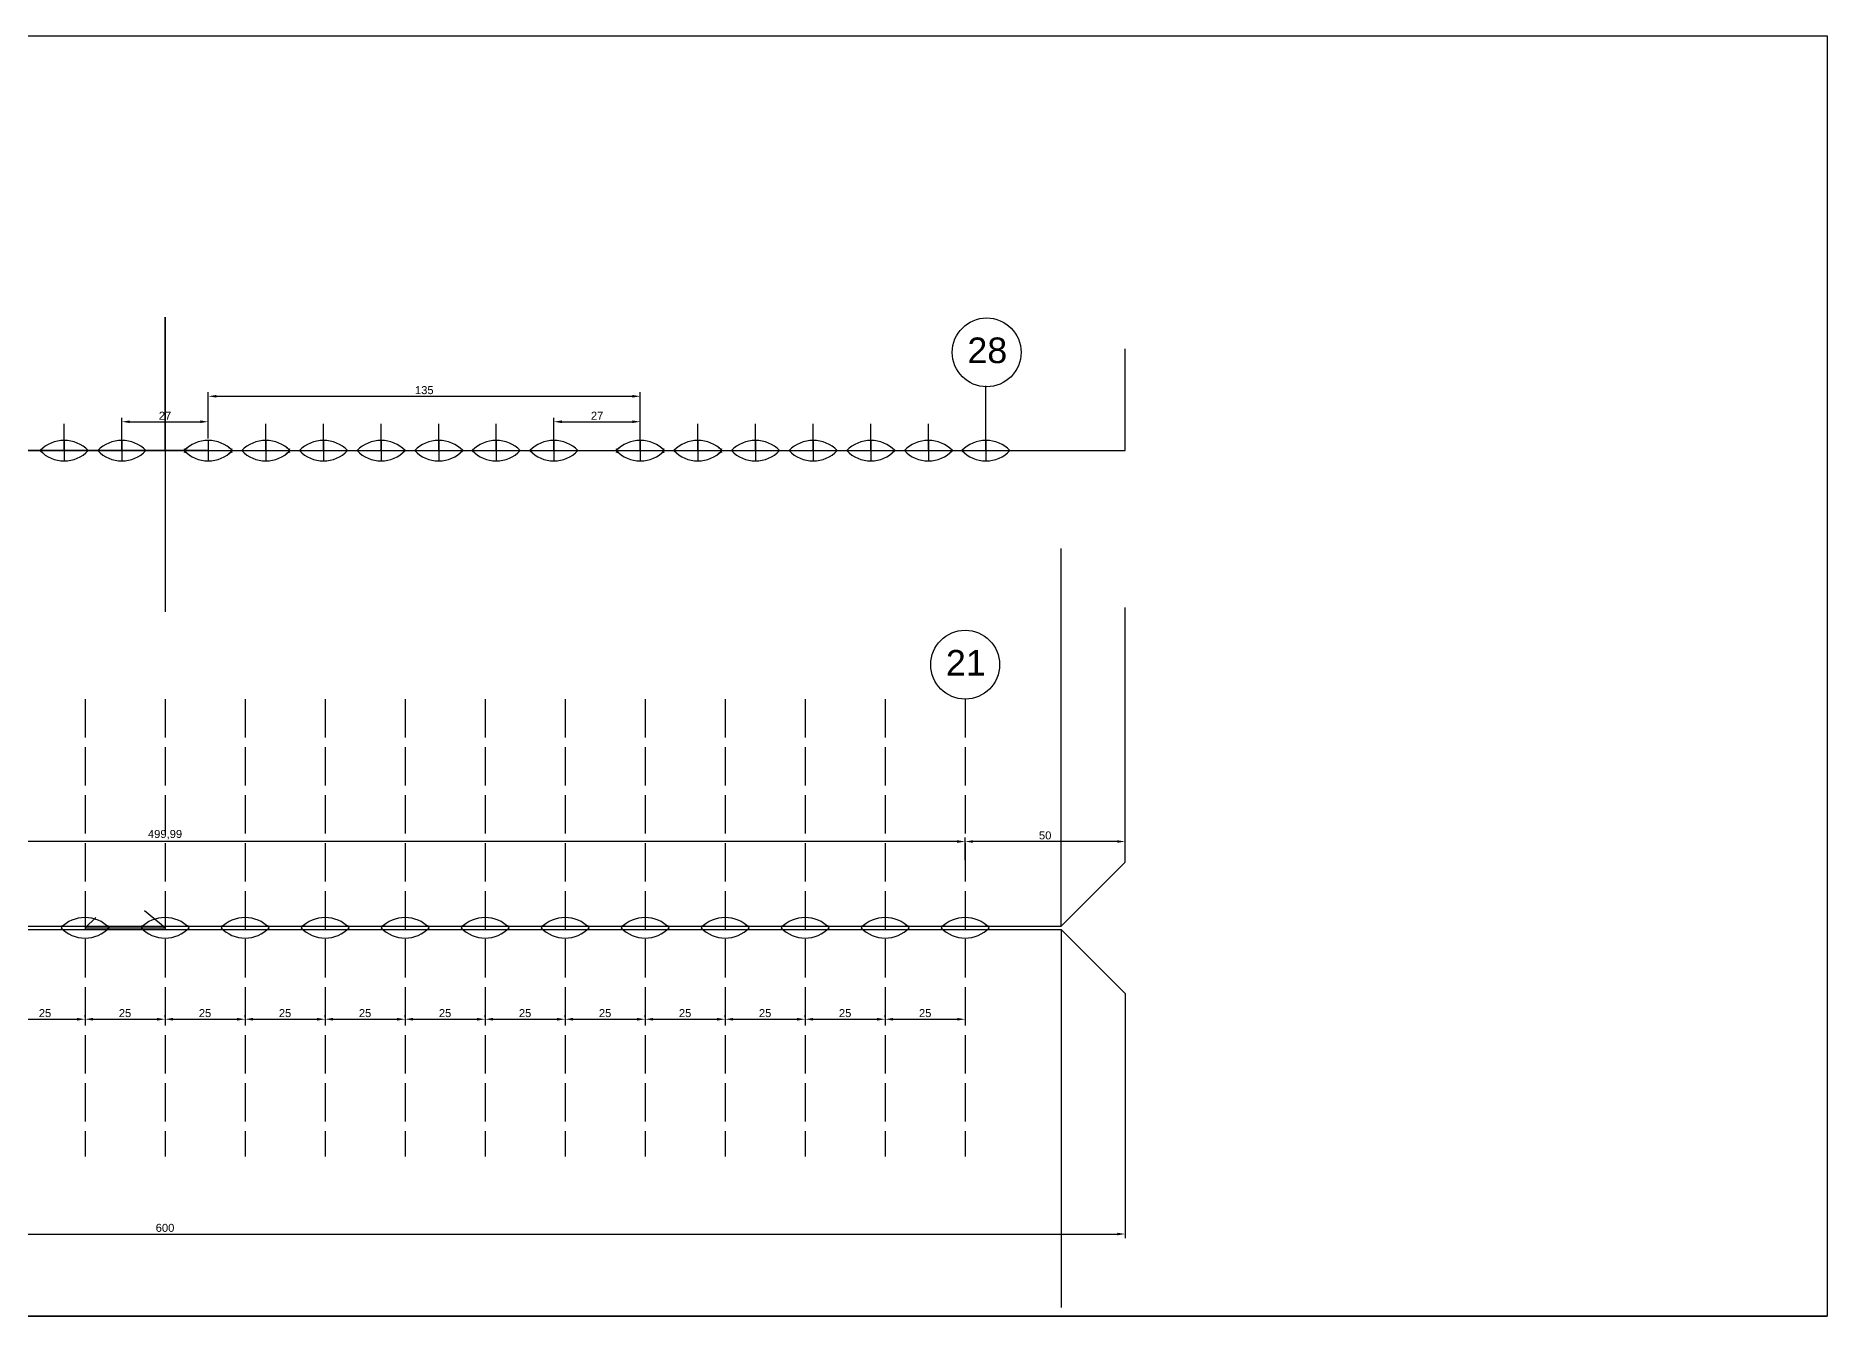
# Model space of a CAD drawing. Header units: millimetres. Extents: x 1526 to 31626, y -4643 to 9189.
# Drawn here: x 23520 to 24080, y -4243 to -3843 of the extents above; entities that cross this region are included whole.
import ezdxf

# ---------------------------------------------------------------- set-up
doc = ezdxf.new("R2010")
doc.units = ezdxf.units.MM
doc.linetypes.add('ACAD_ISO02W100', pattern=[15, 12, -3])
doc.styles.get("Standard").update_dxf_attribs({"font": 'arial.ttf'})
doc.dimstyles.new('ISO-25', dxfattribs={"dimtxt": 2.5, "dimasz": 2.5, "dimexe": 1.25, "dimexo": 0.625, "dimtad": 1, "dimtxsty": 'Standard', "dimcen": 2.5, "dimadec": 0, "dimazin": 0, "dimtfac": 1, "dimtmove": 0, "dimatfit": 3, "dimfxl": 1, "dimarcsym": 0})

# ---------------------------------------------------------------- blocks, each defined once
blk = doc.blocks.new('*D2161')
at = {"color": 0, "lineweight": -2, "transparency": 16777216}
for p, q in [((23260.72, -4143.19), (23260.72, -4218.99)), ((23860.72, -4152.69), (23860.72, -4218.99)), ((23263.22, -4217.74), (23858.22, -4217.74))]:
    blk.add_line(p, q, dxfattribs=at)
at = {"color": 0, "transparency": 16777216}
for points in [[(23263.22, -4217.32), (23263.22, -4218.15), (23260.72, -4217.74)], [(23858.22, -4217.32), (23858.22, -4218.15), (23860.72, -4217.74)]]:
    blk.add_solid(points, dxfattribs=at)
at = {"layer": 'Defpoints', "color": 0, "transparency": 16777216}
for p in [(23260.72, -4142.56), (23860.72, -4152.07), (23860.72, -4217.74)]:
    blk.add_point(p, dxfattribs=at)
at = {"color": 0, "transparency": 16777216, "insert": (23560.72, -4215.83), "char_height": 2.5, "attachment_point": 5}
blk.add_mtext('600', dxfattribs=at)
blk = doc.blocks.new('*D2166')
at = {"color": 0, "lineweight": -2, "transparency": 16777216}
for p, q in [((23810.71, -4100.94), (23810.71, -4093.87)), ((23858.22, -4095.12), (23813.21, -4095.12)), ((23860.72, -4100.94), (23860.72, -4093.87))]:
    blk.add_line(p, q, dxfattribs=at)
at = {"color": 0, "transparency": 16777216}
for points in [[(23813.21, -4094.7), (23813.21, -4095.54), (23810.71, -4095.12)], [(23858.22, -4094.7), (23858.22, -4095.54), (23860.72, -4095.12)]]:
    blk.add_solid(points, dxfattribs=at)
at = {"layer": 'Defpoints', "color": 0, "transparency": 16777216}
for p in [(23810.71, -4095.12), (23810.71, -4101.56), (23860.72, -4101.56)]:
    blk.add_point(p, dxfattribs=at)
at = {"color": 0, "transparency": 16777216, "insert": (23835.71, -4093.22), "char_height": 2.5, "attachment_point": 5}
blk.add_mtext('50', dxfattribs=at)
blk = doc.blocks.new('*D2017')
at = {"color": 0, "lineweight": -2, "transparency": 16777216}
for p, q in [((23310.72, -4150.02), (23310.72, -4093.87)), ((23808.21, -4095.12), (23313.22, -4095.12)), ((23810.71, -4100.94), (23810.71, -4093.87))]:
    blk.add_line(p, q, dxfattribs=at)
at = {"color": 0, "transparency": 16777216}
for points in [[(23313.22, -4094.7), (23313.22, -4095.54), (23310.72, -4095.12)], [(23808.21, -4094.7), (23808.21, -4095.54), (23810.71, -4095.12)]]:
    blk.add_solid(points, dxfattribs=at)
at = {"layer": 'Defpoints', "color": 0, "transparency": 16777216}
for p in [(23310.72, -4095.12), (23810.71, -4101.56), (23310.72, -4150.64)]:
    blk.add_point(p, dxfattribs=at)
at = {"color": 0, "transparency": 16777216, "insert": (23560.72, -4092.99), "char_height": 2.5, "attachment_point": 5}
blk.add_mtext('499,99', dxfattribs=at)
blk = doc.blocks.new('*D2026')
at = {"color": 0, "lineweight": -2, "transparency": 16777216}
for p, q in [((23510.72, -4150.02), (23510.72, -4149.39)), ((23513.22, -4150.64), (23533.22, -4150.64)), ((23535.72, -4150.02), (23535.72, -4149.39))]:
    blk.add_line(p, q, dxfattribs=at)
at = {"color": 0, "transparency": 16777216}
for points in [[(23513.22, -4150.22), (23513.22, -4151.06), (23510.72, -4150.64)], [(23533.22, -4150.22), (23533.22, -4151.06), (23535.72, -4150.64)]]:
    blk.add_solid(points, dxfattribs=at)
at = {"layer": 'Defpoints', "color": 0, "transparency": 16777216}
for p in [(23510.72, -4150.64), (23535.72, -4150.64), (23535.72, -4150.64)]:
    blk.add_point(p, dxfattribs=at)
at = {"color": 0, "transparency": 16777216, "insert": (23523.22, -4148.74), "char_height": 2.5, "attachment_point": 5}
blk.add_mtext('25', dxfattribs=at)
blk = doc.blocks.new('*D2027')
at = {"color": 0, "lineweight": -2, "transparency": 16777216}
for p, q in [((23535.72, -4150.02), (23535.72, -4149.39)), ((23538.22, -4150.64), (23558.22, -4150.64)), ((23560.72, -4150.02), (23560.72, -4149.39))]:
    blk.add_line(p, q, dxfattribs=at)
at = {"color": 0, "transparency": 16777216}
for points in [[(23538.22, -4150.22), (23538.22, -4151.06), (23535.72, -4150.64)], [(23558.22, -4150.22), (23558.22, -4151.06), (23560.72, -4150.64)]]:
    blk.add_solid(points, dxfattribs=at)
at = {"layer": 'Defpoints', "color": 0, "transparency": 16777216}
for p in [(23535.72, -4150.64), (23560.72, -4150.64), (23560.72, -4150.64)]:
    blk.add_point(p, dxfattribs=at)
at = {"color": 0, "transparency": 16777216, "insert": (23548.22, -4148.74), "char_height": 2.5, "attachment_point": 5}
blk.add_mtext('25', dxfattribs=at)
blk = doc.blocks.new('*D2028')
at = {"color": 0, "lineweight": -2, "transparency": 16777216}
for p, q in [((23560.72, -4150.02), (23560.72, -4149.39)), ((23563.22, -4150.64), (23583.22, -4150.64)), ((23585.72, -4150.02), (23585.72, -4149.39))]:
    blk.add_line(p, q, dxfattribs=at)
at = {"color": 0, "transparency": 16777216}
for points in [[(23563.22, -4150.22), (23563.22, -4151.06), (23560.72, -4150.64)], [(23583.22, -4150.22), (23583.22, -4151.06), (23585.72, -4150.64)]]:
    blk.add_solid(points, dxfattribs=at)
at = {"layer": 'Defpoints', "color": 0, "transparency": 16777216}
for p in [(23560.72, -4150.64), (23585.72, -4150.64), (23585.72, -4150.64)]:
    blk.add_point(p, dxfattribs=at)
at = {"color": 0, "transparency": 16777216, "insert": (23573.22, -4148.74), "char_height": 2.5, "attachment_point": 5}
blk.add_mtext('25', dxfattribs=at)
blk = doc.blocks.new('*D2029')
at = {"color": 0, "lineweight": -2, "transparency": 16777216}
for p, q in [((23585.72, -4150.02), (23585.72, -4149.39)), ((23588.22, -4150.64), (23608.22, -4150.64)), ((23610.72, -4150.02), (23610.72, -4149.39))]:
    blk.add_line(p, q, dxfattribs=at)
at = {"color": 0, "transparency": 16777216}
for points in [[(23588.22, -4150.22), (23588.22, -4151.06), (23585.72, -4150.64)], [(23608.22, -4150.22), (23608.22, -4151.06), (23610.72, -4150.64)]]:
    blk.add_solid(points, dxfattribs=at)
at = {"layer": 'Defpoints', "color": 0, "transparency": 16777216}
for p in [(23585.72, -4150.64), (23610.72, -4150.64), (23610.72, -4150.64)]:
    blk.add_point(p, dxfattribs=at)
at = {"color": 0, "transparency": 16777216, "insert": (23598.22, -4148.74), "char_height": 2.5, "attachment_point": 5}
blk.add_mtext('25', dxfattribs=at)
blk = doc.blocks.new('*D2030')
at = {"color": 0, "lineweight": -2, "transparency": 16777216}
for p, q in [((23610.72, -4150.02), (23610.72, -4149.39)), ((23613.22, -4150.64), (23633.22, -4150.64)), ((23635.72, -4150.02), (23635.72, -4149.39))]:
    blk.add_line(p, q, dxfattribs=at)
at = {"color": 0, "transparency": 16777216}
for points in [[(23613.22, -4150.22), (23613.22, -4151.06), (23610.72, -4150.64)], [(23633.22, -4150.22), (23633.22, -4151.06), (23635.72, -4150.64)]]:
    blk.add_solid(points, dxfattribs=at)
at = {"layer": 'Defpoints', "color": 0, "transparency": 16777216}
for p in [(23610.72, -4150.64), (23635.72, -4150.64), (23635.72, -4150.64)]:
    blk.add_point(p, dxfattribs=at)
at = {"color": 0, "transparency": 16777216, "insert": (23623.22, -4148.74), "char_height": 2.5, "attachment_point": 5}
blk.add_mtext('25', dxfattribs=at)
blk = doc.blocks.new('*D2031')
at = {"color": 0, "lineweight": -2, "transparency": 16777216}
for p, q in [((23635.72, -4150.02), (23635.72, -4149.39)), ((23638.22, -4150.64), (23658.22, -4150.64)), ((23660.72, -4150.02), (23660.72, -4149.39))]:
    blk.add_line(p, q, dxfattribs=at)
at = {"color": 0, "transparency": 16777216}
for points in [[(23638.22, -4150.22), (23638.22, -4151.06), (23635.72, -4150.64)], [(23658.22, -4150.22), (23658.22, -4151.06), (23660.72, -4150.64)]]:
    blk.add_solid(points, dxfattribs=at)
at = {"layer": 'Defpoints', "color": 0, "transparency": 16777216}
for p in [(23635.72, -4150.64), (23660.72, -4150.64), (23660.72, -4150.64)]:
    blk.add_point(p, dxfattribs=at)
at = {"color": 0, "transparency": 16777216, "insert": (23648.22, -4148.74), "char_height": 2.5, "attachment_point": 5}
blk.add_mtext('25', dxfattribs=at)
blk = doc.blocks.new('*D2032')
at = {"color": 0, "lineweight": -2, "transparency": 16777216}
for p, q in [((23660.72, -4150.02), (23660.72, -4149.39)), ((23663.22, -4150.64), (23683.22, -4150.64)), ((23685.72, -4150.02), (23685.72, -4149.39))]:
    blk.add_line(p, q, dxfattribs=at)
at = {"color": 0, "transparency": 16777216}
for points in [[(23663.22, -4150.22), (23663.22, -4151.06), (23660.72, -4150.64)], [(23683.22, -4150.22), (23683.22, -4151.06), (23685.72, -4150.64)]]:
    blk.add_solid(points, dxfattribs=at)
at = {"layer": 'Defpoints', "color": 0, "transparency": 16777216}
for p in [(23660.72, -4150.64), (23685.72, -4150.64), (23685.72, -4150.64)]:
    blk.add_point(p, dxfattribs=at)
at = {"color": 0, "transparency": 16777216, "insert": (23673.22, -4148.74), "char_height": 2.5, "attachment_point": 5}
blk.add_mtext('25', dxfattribs=at)
blk = doc.blocks.new('*D2033')
at = {"color": 0, "lineweight": -2, "transparency": 16777216}
for p, q in [((23685.72, -4150.02), (23685.72, -4149.39)), ((23688.22, -4150.64), (23708.22, -4150.64)), ((23710.72, -4150.02), (23710.72, -4149.39))]:
    blk.add_line(p, q, dxfattribs=at)
at = {"color": 0, "transparency": 16777216}
for points in [[(23688.22, -4150.22), (23688.22, -4151.06), (23685.72, -4150.64)], [(23708.22, -4150.22), (23708.22, -4151.06), (23710.72, -4150.64)]]:
    blk.add_solid(points, dxfattribs=at)
at = {"layer": 'Defpoints', "color": 0, "transparency": 16777216}
for p in [(23685.72, -4150.64), (23710.72, -4150.64), (23710.72, -4150.64)]:
    blk.add_point(p, dxfattribs=at)
at = {"color": 0, "transparency": 16777216, "insert": (23698.22, -4148.74), "char_height": 2.5, "attachment_point": 5}
blk.add_mtext('25', dxfattribs=at)
blk = doc.blocks.new('*D2034')
at = {"color": 0, "lineweight": -2, "transparency": 16777216}
for p, q in [((23710.72, -4150.02), (23710.72, -4149.39)), ((23713.22, -4150.64), (23733.22, -4150.64)), ((23735.72, -4150.02), (23735.72, -4149.39))]:
    blk.add_line(p, q, dxfattribs=at)
at = {"color": 0, "transparency": 16777216}
for points in [[(23713.22, -4150.22), (23713.22, -4151.06), (23710.72, -4150.64)], [(23733.22, -4150.22), (23733.22, -4151.06), (23735.72, -4150.64)]]:
    blk.add_solid(points, dxfattribs=at)
at = {"layer": 'Defpoints', "color": 0, "transparency": 16777216}
for p in [(23710.72, -4150.64), (23735.72, -4150.64), (23735.72, -4150.64)]:
    blk.add_point(p, dxfattribs=at)
at = {"color": 0, "transparency": 16777216, "insert": (23723.22, -4148.74), "char_height": 2.5, "attachment_point": 5}
blk.add_mtext('25', dxfattribs=at)
blk = doc.blocks.new('*D2035')
at = {"color": 0, "lineweight": -2, "transparency": 16777216}
for p, q in [((23735.72, -4150.02), (23735.72, -4149.39)), ((23738.22, -4150.64), (23758.22, -4150.64)), ((23760.72, -4151.1), (23760.72, -4151.89))]:
    blk.add_line(p, q, dxfattribs=at)
at = {"color": 0, "transparency": 16777216}
for points in [[(23738.22, -4150.22), (23738.22, -4151.06), (23735.72, -4150.64)], [(23758.22, -4150.22), (23758.22, -4151.06), (23760.72, -4150.64)]]:
    blk.add_solid(points, dxfattribs=at)
at = {"layer": 'Defpoints', "color": 0, "transparency": 16777216}
for p in [(23735.72, -4150.64), (23760.72, -4150.47), (23760.72, -4150.64)]:
    blk.add_point(p, dxfattribs=at)
at = {"color": 0, "transparency": 16777216, "insert": (23748.22, -4148.74), "char_height": 2.5, "attachment_point": 5}
blk.add_mtext('25', dxfattribs=at)
blk = doc.blocks.new('*D2036')
at = {"color": 0, "lineweight": -2, "transparency": 16777216}
for p, q in [((23760.72, -4150.02), (23760.72, -4149.39)), ((23763.22, -4150.64), (23783.22, -4150.64)), ((23785.72, -4151.1), (23785.72, -4151.89))]:
    blk.add_line(p, q, dxfattribs=at)
at = {"color": 0, "transparency": 16777216}
for points in [[(23763.22, -4150.22), (23763.22, -4151.06), (23760.72, -4150.64)], [(23783.22, -4150.22), (23783.22, -4151.06), (23785.72, -4150.64)]]:
    blk.add_solid(points, dxfattribs=at)
at = {"layer": 'Defpoints', "color": 0, "transparency": 16777216}
for p in [(23760.72, -4150.64), (23785.72, -4150.47), (23785.72, -4150.64)]:
    blk.add_point(p, dxfattribs=at)
at = {"color": 0, "transparency": 16777216, "insert": (23773.22, -4148.74), "char_height": 2.5, "attachment_point": 5}
blk.add_mtext('25', dxfattribs=at)
blk = doc.blocks.new('*D2037')
at = {"color": 0, "lineweight": -2, "transparency": 16777216}
for p, q in [((23785.72, -4150.02), (23785.72, -4149.39)), ((23788.22, -4150.64), (23808.22, -4150.64)), ((23810.72, -4151.1), (23810.72, -4151.89))]:
    blk.add_line(p, q, dxfattribs=at)
at = {"color": 0, "transparency": 16777216}
for points in [[(23788.22, -4150.22), (23788.22, -4151.06), (23785.72, -4150.64)], [(23808.22, -4150.22), (23808.22, -4151.06), (23810.72, -4150.64)]]:
    blk.add_solid(points, dxfattribs=at)
at = {"layer": 'Defpoints', "color": 0, "transparency": 16777216}
for p in [(23785.72, -4150.64), (23810.72, -4150.47), (23810.72, -4150.64)]:
    blk.add_point(p, dxfattribs=at)
at = {"color": 0, "transparency": 16777216, "insert": (23798.22, -4148.74), "char_height": 2.5, "attachment_point": 5}
blk.add_mtext('25', dxfattribs=at)
blk = doc.blocks.new('*D2223')
at = {"color": 0, "lineweight": -2, "transparency": 16777216}
for p, q in [((23547.22, -3969.18), (23547.22, -3962.72)), ((23549.72, -3963.97), (23571.72, -3963.97)), ((23574.22, -3969.18), (23574.22, -3962.72))]:
    blk.add_line(p, q, dxfattribs=at)
at = {"color": 0, "transparency": 16777216}
for points in [[(23549.72, -3963.55), (23549.72, -3964.39), (23547.22, -3963.97)], [(23571.72, -3963.55), (23571.72, -3964.39), (23574.22, -3963.97)]]:
    blk.add_solid(points, dxfattribs=at)
at = {"layer": 'Defpoints', "color": 0, "transparency": 16777216}
for p in [(23574.22, -3963.97), (23547.22, -3969.8), (23574.22, -3969.8)]:
    blk.add_point(p, dxfattribs=at)
at = {"color": 0, "transparency": 16777216, "insert": (23560.72, -3962.09), "char_height": 2.5, "attachment_point": 5}
blk.add_mtext('27', dxfattribs=at)
blk = doc.blocks.new('*D2224')
at = {"color": 0, "lineweight": -2, "transparency": 16777216}
for p, q in [((23574.22, -3969.18), (23574.22, -3954.77)), ((23576.72, -3956.02), (23706.72, -3956.02)), ((23709.22, -3963.97), (23709.22, -3954.77))]:
    blk.add_line(p, q, dxfattribs=at)
at = {"color": 0, "transparency": 16777216}
for points in [[(23576.72, -3955.6), (23576.72, -3956.43), (23574.22, -3956.02)], [(23706.72, -3955.6), (23706.72, -3956.43), (23709.22, -3956.02)]]:
    blk.add_solid(points, dxfattribs=at)
at = {"layer": 'Defpoints', "color": 0, "transparency": 16777216}
for p in [(23709.22, -3956.02), (23709.22, -3964.6), (23574.22, -3969.8)]:
    blk.add_point(p, dxfattribs=at)
at = {"color": 0, "transparency": 16777216, "insert": (23641.72, -3954.11), "char_height": 2.5, "attachment_point": 5}
blk.add_mtext('135', dxfattribs=at)
blk = doc.blocks.new('*D2225')
at = {"color": 0, "lineweight": -2, "transparency": 16777216}
for p, q in [((23682.22, -3969.18), (23682.22, -3962.72)), ((23684.72, -3963.97), (23706.72, -3963.97)), ((23709.22, -3969.18), (23709.22, -3962.72))]:
    blk.add_line(p, q, dxfattribs=at)
at = {"color": 0, "transparency": 16777216}
for points in [[(23684.72, -3963.55), (23684.72, -3964.39), (23682.22, -3963.97)], [(23706.72, -3963.55), (23706.72, -3964.39), (23709.22, -3963.97)]]:
    blk.add_solid(points, dxfattribs=at)
at = {"layer": 'Defpoints', "color": 0, "transparency": 16777216}
for p in [(23709.22, -3963.97), (23682.22, -3969.8), (23709.22, -3969.8)]:
    blk.add_point(p, dxfattribs=at)
at = {"color": 0, "transparency": 16777216, "insert": (23695.72, -3962.09), "char_height": 2.5, "attachment_point": 5}
blk.add_mtext('27', dxfattribs=at)

msp = doc.modelspace()

# ---------------------------------------------------------------- linework, layer by layer
for p, q in [((23560.72039, -3973.00094), (23560.72039, -3931.31052)), ((23560.72039, -3931.31052), (23560.72039, -4023.39007)), ((23860.72039, -3973.00094), (23860.72039, -3941.15011)), ((23817.22039, -3964.59542), (23817.22039, -3952.79776)), ((23529.22039, -3973.00094), (23529.22039, -3964.59542)), ((23547.22039, -3973.00094), (23547.22039, -3964.59542)), ((23592.22039, -3973.00094), (23592.22039, -3964.59542)), ((23610.22039, -3973.00094), (23610.22039, -3964.59542)), ((23628.22039, -3973.00094), (23628.22039, -3964.59542)), ((23646.22039, -3973.00094), (23646.22039, -3964.59542)), ((23664.22039, -3973.00094), (23664.22039, -3964.59542)), ((23682.22039, -3973.00094), (23682.22039, -3964.59542)), ((23709.22039, -3973.00094), (23709.22039, -3964.59542)), ((23727.22039, -3973.00094), (23727.22039, -3964.59542)), ((23745.22039, -3973.00094), (23745.22039, -3964.59542)), ((23763.22039, -3973.00094), (23763.22039, -3964.59542)), ((23781.22039, -3973.00094), (23781.22039, -3964.59542)), ((23799.22039, -3973.00094), (23799.22039, -3964.59542)), ((23817.22039, -3973.00094), (23817.22039, -3964.59542)), ((23560.72039, -3973.00094), (23260.72039, -3973.00094)), ((23439.22039, -3973.00094), (23574.22039, -3973.00094)), ((23529.22039, -3969.80094), (23529.22039, -3976.20094)), ((23529.22039, -3969.80094), (23529.22039, -3976.20094)), ((23547.22039, -3969.80094), (23547.22039, -3976.20094)), ((23547.22039, -3969.80094), (23547.22039, -3976.20094)), ((23574.22039, -3973.00094), (23560.72039, -3973.00094)), ((23560.72039, -3973.00094), (23860.72039, -3973.00094)), ((23574.22039, -3969.80094), (23574.22039, -3976.20094)), ((23574.22039, -3973.00094), (23709.22039, -3973.00094)), ((23574.22039, -3973.00094), (23592.22039, -3973.00094)), ((23592.22039, -3969.80094), (23592.22039, -3976.20094)), ((23592.22039, -3969.80094), (23592.22039, -3976.20094)), ((23592.22039, -3973.00094), (23610.22039, -3973.00094)), ((23610.22039, -3969.80094), (23610.22039, -3976.20094)), ((23610.22039, -3969.80094), (23610.22039, -3976.20094)), ((23628.22039, -3969.80094), (23628.22039, -3976.20094)), ((23628.22039, -3969.80094), (23628.22039, -3976.20094)), ((23646.22039, -3969.80094), (23646.22039, -3976.20094)), ((23646.22039, -3969.80094), (23646.22039, -3976.20094)), ((23664.22039, -3969.80094), (23664.22039, -3976.20094)), ((23664.22039, -3969.80094), (23664.22039, -3976.20094)), ((23682.22039, -3969.80094), (23682.22039, -3976.20094)), ((23682.22039, -3969.80094), (23682.22039, -3976.20094)), ((23709.22039, -3969.80094), (23709.22039, -3976.20094)), ((23709.22039, -3969.80094), (23709.22039, -3976.20094)), ((23709.22039, -3969.80094), (23709.22039, -3976.20094)), ((23709.22039, -3973.00094), (23844.22039, -3973.00094)), ((23709.22039, -3973.00094), (23727.22039, -3973.00094)), ((23727.22039, -3969.80094), (23727.22039, -3976.20094)), ((23727.22039, -3969.80094), (23727.22039, -3976.20094)), ((23727.22039, -3973.00094), (23745.22039, -3973.00094)), ((23745.22039, -3969.80094), (23745.22039, -3976.20094)), ((23745.22039, -3969.80094), (23745.22039, -3976.20094)), ((23763.22039, -3969.80094), (23763.22039, -3976.20094)), ((23763.22039, -3969.80094), (23763.22039, -3976.20094)), ((23781.22039, -3969.80094), (23781.22039, -3976.20094)), ((23781.22039, -3969.80094), (23781.22039, -3976.20094)), ((23799.22039, -3969.80094), (23799.22039, -3976.20094)), ((23799.22039, -3969.80094), (23799.22039, -3976.20094)), ((23817.22039, -3969.80094), (23817.22039, -3976.20094)), ((23817.22039, -3969.80094), (23817.22039, -3976.20094)), ((23840.71564, -4121.56389), (23840.71564, -4003.5825)), ((23860.71564, -4101.56389), (23860.71564, -4022.05352)), ((23840.71564, -4121.56389), (23860.71564, -4101.56389)), ((23280.72039, -4121.56389), (23840.71564, -4121.56389)), ((23280.72039, -4122.56389), (23840.71564, -4122.56389)), ((23840.71564, -4122.56389), (23840.71564, -4240.74376)), ((23840.71564, -4122.56389), (23860.71564, -4142.56389)), ((23860.71564, -4142.56389), (23860.71564, -4218.25064))]:
    msp.add_line(p, q)
at = {"linetype": 'ACAD_ISO02W100'}
for p, q in [((23535.72039, -4050.63004), (23535.72039, -4193.49775)), ((23560.72039, -4050.63004), (23560.72039, -4193.49775)), ((23585.72039, -4050.63004), (23585.72039, -4193.49775)), ((23610.72039, -4050.63004), (23610.72039, -4193.49775)), ((23635.72039, -4050.63004), (23635.72039, -4193.49775)), ((23660.72039, -4050.63004), (23660.72039, -4193.49775)), ((23685.72039, -4050.63004), (23685.72039, -4193.49775)), ((23710.72039, -4050.63004), (23710.72039, -4193.49775)), ((23735.72039, -4050.63004), (23735.72039, -4193.49775)), ((23760.71243, -4050.63004), (23760.71243, -4193.49775)), ((23785.71243, -4050.63004), (23785.71243, -4193.49775)), ((23810.71243, -4050.63004), (23810.71243, -4193.49775))]:
    msp.add_line(p, q, dxfattribs=at)
at = {"color": 2}
for points in [[(23045.78239, -3843.40563), (24080.04856, -3843.40563)], [(23045.78239, -3843.40563), (24080.04857, -3843.40563)], [(23045.78239, -4243.40563), (23045.78239, -3843.40563), (24080.04856, -3843.40563), (24080.04856, -4243.40563), (23045.78239, -4243.40563), (23045.78239, -3843.40563)], [(23045.78239, -3843.40563), (24080.04857, -3843.40563)], [(23045.78238, -4243.40563), (24080.04856, -4243.40563)], [(23045.78239, -4243.40563), (24080.04856, -4243.40563)], [(23045.78239, -4243.40563), (24080.04856, -4243.40563)]]:
    msp.add_lwpolyline(points, dxfattribs=at)
msp.add_lwpolyline([(23539.149, -4118.86389), (23535.72039, -4122.06389), (23560.72039, -4122.06389), (23554.32561, -4116.74515)])
for centre in [(23817.44343, -3942.30347), (23810.71479, -4039.87125)]:
    msp.add_circle(centre, 10.75362)
for centre, radius, start, end in [((23529.22039, -3980.19), 10.38906, 43.7873463, 136.2126537), ((23529.22039, -3980.19), 10.38906, 43.7873463, 136.2126537), ((23529.22039, -3965.81188), 10.38906, 223.7873463, 316.2126537), ((23529.22039, -3965.81188), 10.38906, 223.7873463, 316.2126537), ((23547.22039, -3980.19), 10.38906, 43.7873463, 136.2126537), ((23547.22039, -3980.19), 10.38906, 43.7873463, 136.2126537), ((23547.22039, -3965.81188), 10.38906, 223.7873463, 316.2126537), ((23547.22039, -3965.81188), 10.38906, 223.7873463, 316.2126537), ((23566.05085, -3969.46388), 3.10999, 282.4323154, 305.336096), ((23566.05085, -3976.538), 3.10999, 54.663904, 77.5676846), ((23582.38993, -3969.46388), 3.10999, 234.663904, 257.5676846), ((23582.38993, -3976.538), 3.10999, 102.4323154, 125.336096), ((23600.38993, -3969.46388), 3.10999, 234.663904, 257.5676846), ((23600.38993, -3976.538), 3.10999, 102.4323154, 125.336096), ((23709.22039, -3980.19), 10.38906, 43.7873463, 136.2126537), ((23709.22039, -3980.19), 10.38906, 43.7873463, 136.2126537), ((23709.22039, -3980.19), 10.38906, 43.7873463, 136.2126537), ((23701.05085, -3969.46388), 3.10999, 282.4323154, 305.336096), ((23709.22039, -3965.81188), 10.38906, 223.7873463, 316.2126537), ((23709.22039, -3965.81188), 10.38906, 223.7873463, 316.2126537), ((23709.22039, -3965.81188), 10.38906, 223.7873463, 316.2126537), ((23701.05085, -3976.538), 3.10999, 54.663904, 77.5676846), ((23717.38993, -3969.46388), 3.10999, 234.663904, 257.5676846), ((23717.38993, -3976.538), 3.10999, 102.4323154, 125.336096), ((23727.22039, -3980.19), 10.38906, 43.7873463, 136.2126537), ((23727.22039, -3980.19), 10.38906, 43.7873463, 136.2126537), ((23727.22039, -3965.81188), 10.38906, 223.7873463, 316.2126537), ((23727.22039, -3965.81188), 10.38906, 223.7873463, 316.2126537), ((23735.38993, -3969.46388), 3.10999, 234.663904, 257.5676846), ((23735.38993, -3976.538), 3.10999, 102.4323154, 125.336096), ((23745.22039, -3980.19), 10.38906, 43.7873463, 136.2126537), ((23745.22039, -3980.19), 10.38906, 43.7873463, 136.2126537), ((23745.22039, -3965.81188), 10.38906, 223.7873463, 316.2126537), ((23745.22039, -3965.81188), 10.38906, 223.7873463, 316.2126537), ((23763.22039, -3980.19), 10.38906, 43.7873463, 136.2126537), ((23763.22039, -3980.19), 10.38906, 43.7873463, 136.2126537), ((23763.22039, -3965.81188), 10.38906, 223.7873463, 316.2126537), ((23763.22039, -3965.81188), 10.38906, 223.7873463, 316.2126537), ((23781.22039, -3980.19), 10.38906, 43.7873463, 136.2126537), ((23781.22039, -3980.19), 10.38906, 43.7873463, 136.2126537), ((23781.22039, -3965.81188), 10.38906, 223.7873463, 316.2126537), ((23781.22039, -3965.81188), 10.38906, 223.7873463, 316.2126537), ((23799.22039, -3980.19), 10.38906, 43.7873463, 136.2126537), ((23799.22039, -3980.19), 10.38906, 43.7873463, 136.2126537), ((23799.22039, -3965.81188), 10.38906, 223.7873463, 316.2126537), ((23799.22039, -3965.81188), 10.38906, 223.7873463, 316.2126537), ((23817.22039, -3980.19), 10.38906, 43.7873463, 136.2126537), ((23817.22039, -3980.19), 10.38906, 43.7873463, 136.2126537), ((23817.22039, -3965.81188), 10.38906, 223.7873463, 316.2126537), ((23817.22039, -3965.81188), 10.38906, 223.7873463, 316.2126537), ((23535.72039, -4129.25296), 10.38906, 43.7873463, 136.2126537), ((23560.72039, -4129.25296), 10.38906, 43.7873463, 136.2126537), ((23585.72039, -4129.25296), 10.38906, 43.7873463, 136.2126537), ((23610.72039, -4129.25296), 10.38906, 43.7873463, 136.2126537), ((23635.72039, -4129.25296), 10.38906, 43.7873463, 136.2126537), ((23660.72039, -4129.25296), 10.38906, 43.7873463, 136.2126537), ((23685.72039, -4129.25296), 10.38906, 43.7873463, 136.2126537), ((23710.72039, -4129.25296), 10.38906, 43.7873463, 136.2126537), ((23735.72039, -4129.25296), 10.38906, 43.7873463, 136.2126537), ((23760.71243, -4129.25296), 10.38906, 43.7873463, 136.2126537), ((23785.71243, -4129.25296), 10.38906, 43.7873463, 136.2126537), ((23810.71243, -4129.25296), 10.38906, 43.7873463, 136.2126537), ((23527.55085, -4118.52683), 3.10999, 282.4323154, 305.336096), ((23535.72039, -4114.87483), 10.38906, 223.7873463, 316.2126537), ((23527.55085, -4125.60095), 3.10999, 54.663904, 77.5676846), ((23543.88993, -4118.52683), 3.10999, 234.663904, 257.5676846), ((23543.88993, -4125.60095), 3.10999, 102.4323154, 125.336096), ((23552.55085, -4118.52683), 3.10999, 282.4323154, 305.336096), ((23560.72039, -4114.87483), 10.38906, 223.7873463, 316.2126537), ((23552.55085, -4125.60095), 3.10999, 54.663904, 77.5676846), ((23568.88993, -4118.52683), 3.10999, 234.663904, 257.5676846), ((23568.88993, -4125.60095), 3.10999, 102.4323154, 125.336096), ((23577.55085, -4118.52683), 3.10999, 282.4323154, 305.336096), ((23585.72039, -4114.87483), 10.38906, 223.7873463, 316.2126537), ((23577.55085, -4125.60095), 3.10999, 54.663904, 77.5676846), ((23593.88993, -4118.52683), 3.10999, 234.663904, 257.5676846), ((23593.88993, -4125.60095), 3.10999, 102.4323154, 125.336096), ((23602.55085, -4118.52683), 3.10999, 282.4323154, 305.336096), ((23610.72039, -4114.87483), 10.38906, 223.7873463, 316.2126537), ((23602.55085, -4125.60095), 3.10999, 54.663904, 77.5676846), ((23618.88993, -4118.52683), 3.10999, 234.663904, 257.5676846), ((23618.88993, -4125.60095), 3.10999, 102.4323154, 125.336096), ((23627.55085, -4118.52683), 3.10999, 282.4323154, 305.336096), ((23635.72039, -4114.87483), 10.38906, 223.7873463, 316.2126537), ((23627.55085, -4125.60095), 3.10999, 54.663904, 77.5676846), ((23643.88993, -4118.52683), 3.10999, 234.663904, 257.5676846), ((23643.88993, -4125.60095), 3.10999, 102.4323154, 125.336096), ((23652.55085, -4118.52683), 3.10999, 282.4323154, 305.336096), ((23660.72039, -4114.87483), 10.38906, 223.7873463, 316.2126537), ((23652.55085, -4125.60095), 3.10999, 54.663904, 77.5676846), ((23668.88993, -4118.52683), 3.10999, 234.663904, 257.5676846), ((23668.88993, -4125.60095), 3.10999, 102.4323154, 125.336096), ((23677.55085, -4118.52683), 3.10999, 282.4323154, 305.336096), ((23685.72039, -4114.87483), 10.38906, 223.7873463, 316.2126537), ((23677.55085, -4125.60095), 3.10999, 54.663904, 77.5676846), ((23693.88993, -4118.52683), 3.10999, 234.663904, 257.5676846), ((23693.88993, -4125.60095), 3.10999, 102.4323154, 125.336096), ((23702.55085, -4118.52683), 3.10999, 282.4323154, 305.336096), ((23710.72039, -4114.87483), 10.38906, 223.7873463, 316.2126537), ((23702.55085, -4125.60095), 3.10999, 54.663904, 77.5676846), ((23718.88993, -4118.52683), 3.10999, 234.663904, 257.5676846), ((23718.88993, -4125.60095), 3.10999, 102.4323154, 125.336096), ((23727.55085, -4118.52683), 3.10999, 282.4323154, 305.336096), ((23735.72039, -4114.87483), 10.38906, 223.7873463, 316.2126537), ((23727.55085, -4125.60095), 3.10999, 54.663904, 77.5676846), ((23743.88993, -4118.52683), 3.10999, 234.663904, 257.5676846), ((23743.88993, -4125.60095), 3.10999, 102.4323154, 125.336096), ((23752.54289, -4118.52683), 3.10999, 282.4323154, 305.336096), ((23760.71243, -4114.87483), 10.38906, 223.7873463, 316.2126537), ((23752.54289, -4125.60095), 3.10999, 54.663904, 77.5676846), ((23768.88197, -4118.52683), 3.10999, 234.663904, 257.5676846), ((23768.88197, -4125.60095), 3.10999, 102.4323154, 125.336096), ((23777.54289, -4118.52683), 3.10999, 282.4323154, 305.336096), ((23785.71243, -4114.87483), 10.38906, 223.7873463, 316.2126537), ((23777.54289, -4125.60095), 3.10999, 54.663904, 77.5676846), ((23793.88197, -4118.52683), 3.10999, 234.663904, 257.5676846), ((23793.88197, -4125.60095), 3.10999, 102.4323154, 125.336096), ((23802.54289, -4118.52683), 3.10999, 282.4323154, 305.336096), ((23810.71243, -4114.87483), 10.38906, 223.7873463, 316.2126537), ((23802.54289, -4125.60095), 3.10999, 54.663904, 77.5676846), ((23818.88197, -4118.52683), 3.10999, 234.663904, 257.5676846), ((23818.88197, -4125.60095), 3.10999, 102.4323154, 125.336096)]:
    msp.add_arc(centre, radius, start, end)
at = {"color": 3}
for centre, start, end in [((23574.22039, -3980.19), 43.7873463, 136.2126537), ((23574.22039, -3965.81188), 223.7873463, 316.2126537), ((23592.22039, -3980.19), 43.7873463, 136.2126537), ((23592.22039, -3980.19), 43.7873463, 136.2126537), ((23592.22039, -3965.81188), 223.7873463, 316.2126537), ((23592.22039, -3965.81188), 223.7873463, 316.2126537), ((23610.22039, -3980.19), 43.7873463, 136.2126537), ((23610.22039, -3980.19), 43.7873463, 136.2126537), ((23610.22039, -3965.81188), 223.7873463, 316.2126537), ((23610.22039, -3965.81188), 223.7873463, 316.2126537), ((23628.22039, -3980.19), 43.7873463, 136.2126537), ((23628.22039, -3980.19), 43.7873463, 136.2126537), ((23628.22039, -3965.81188), 223.7873463, 316.2126537), ((23628.22039, -3965.81188), 223.7873463, 316.2126537), ((23646.22039, -3980.19), 43.7873463, 136.2126537), ((23646.22039, -3980.19), 43.7873463, 136.2126537), ((23646.22039, -3965.81188), 223.7873463, 316.2126537), ((23646.22039, -3965.81188), 223.7873463, 316.2126537), ((23664.22039, -3980.19), 43.7873463, 136.2126537), ((23664.22039, -3980.19), 43.7873463, 136.2126537), ((23664.22039, -3965.81188), 223.7873463, 316.2126537), ((23664.22039, -3965.81188), 223.7873463, 316.2126537), ((23682.22039, -3980.19), 43.7873463, 136.2126537), ((23682.22039, -3980.19), 43.7873463, 136.2126537), ((23682.22039, -3965.81188), 223.7873463, 316.2126537), ((23682.22039, -3965.81188), 223.7873463, 316.2126537)]:
    msp.add_arc(centre, 10.38906, start, end, dxfattribs=at)

# ---------------------------------------------------------------- texts
at = {"char_height": 8, "attachment_point": 5}
for s, insert in [('28', (23817.64619, -3941.71095)), ('21', (23810.91755, -4039.27873))]:
    msp.add_mtext(s, dxfattribs=dict(at, insert=insert))

# ---------------------------------------------------------------- dimensions: what is measured, and where the dimension line sits
for base, p1, p2, picture, middle in [((23709.22039, -3956.01526), (23574.22039, -3969.80094), (23709.22039, -3964.59542), '*D2224', (23641.72039, -3954.11297)), ((23574.22039, -3963.97042), (23547.22039, -3969.80094), (23574.22039, -3969.80094), '*D2223', (23560.72039, -3962.0903)), ((23709.22039, -3963.97042), (23682.22039, -3969.80094), (23709.22039, -3969.80094), '*D2225', (23695.72039, -3962.0903)), ((23810.71243, -4095.11842), (23860.71564, -4101.56389), (23810.71243, -4101.56389), '*D2166', (23835.71403, -4093.21699)), ((23860.71564, -4217.73632), (23260.72039, -4142.56389), (23860.71564, -4152.06687), '*D2161', (23560.71801, -4215.83488)), ((23535.72039, -4150.64153), (23510.72039, -4150.64153), (23535.72039, -4150.64153), '*D2026', (23523.22039, -4148.7401)), ((23560.72039, -4150.64153), (23535.72039, -4150.64153), (23560.72039, -4150.64153), '*D2027', (23548.22039, -4148.7401)), ((23585.72039, -4150.64153), (23560.72039, -4150.64153), (23585.72039, -4150.64153), '*D2028', (23573.22039, -4148.7401)), ((23610.72039, -4150.64153), (23585.72039, -4150.64153), (23610.72039, -4150.64153), '*D2029', (23598.22039, -4148.7401)), ((23635.72039, -4150.64153), (23610.72039, -4150.64153), (23635.72039, -4150.64153), '*D2030', (23623.22039, -4148.7401)), ((23660.72039, -4150.64153), (23635.72039, -4150.64153), (23660.72039, -4150.64153), '*D2031', (23648.22039, -4148.7401)), ((23685.72039, -4150.64153), (23660.72039, -4150.64153), (23685.72039, -4150.64153), '*D2032', (23673.22039, -4148.7401)), ((23710.72039, -4150.64153), (23685.72039, -4150.64153), (23710.72039, -4150.64153), '*D2033', (23698.22039, -4148.7401)), ((23735.72039, -4150.64153), (23710.72039, -4150.64153), (23735.72039, -4150.64153), '*D2034', (23723.22039, -4148.7401)), ((23760.72039, -4150.64153), (23735.72039, -4150.64153), (23760.72039, -4150.47486), '*D2035', (23748.22039, -4148.7401)), ((23785.72039, -4150.64153), (23760.72039, -4150.64153), (23785.72039, -4150.47487), '*D2036', (23773.22039, -4148.7401)), ((23810.72039, -4150.64154), (23785.72039, -4150.64154), (23810.72039, -4150.47487), '*D2037', (23798.22039, -4148.7401))]:
    dim = msp.add_linear_dim(base=base, p1=p1, p2=p2, dimstyle='ISO-25')
    dim.commit()
    dim.dimension.update_dxf_attribs({"geometry": picture, "text_midpoint": middle})
dim = msp.add_linear_dim(base=(23310.72039, -4095.11842), p1=(23810.71243, -4101.56389), p2=(23310.72039, -4150.64153), dimstyle='ISO-25', override={"dimtmove": 1})
dim.commit()
dim.dimension.update_dxf_attribs({"geometry": '*D2017', "text_midpoint": (23560.71641, -4092.99103)})

doc.saveas('drawing.dxf')
